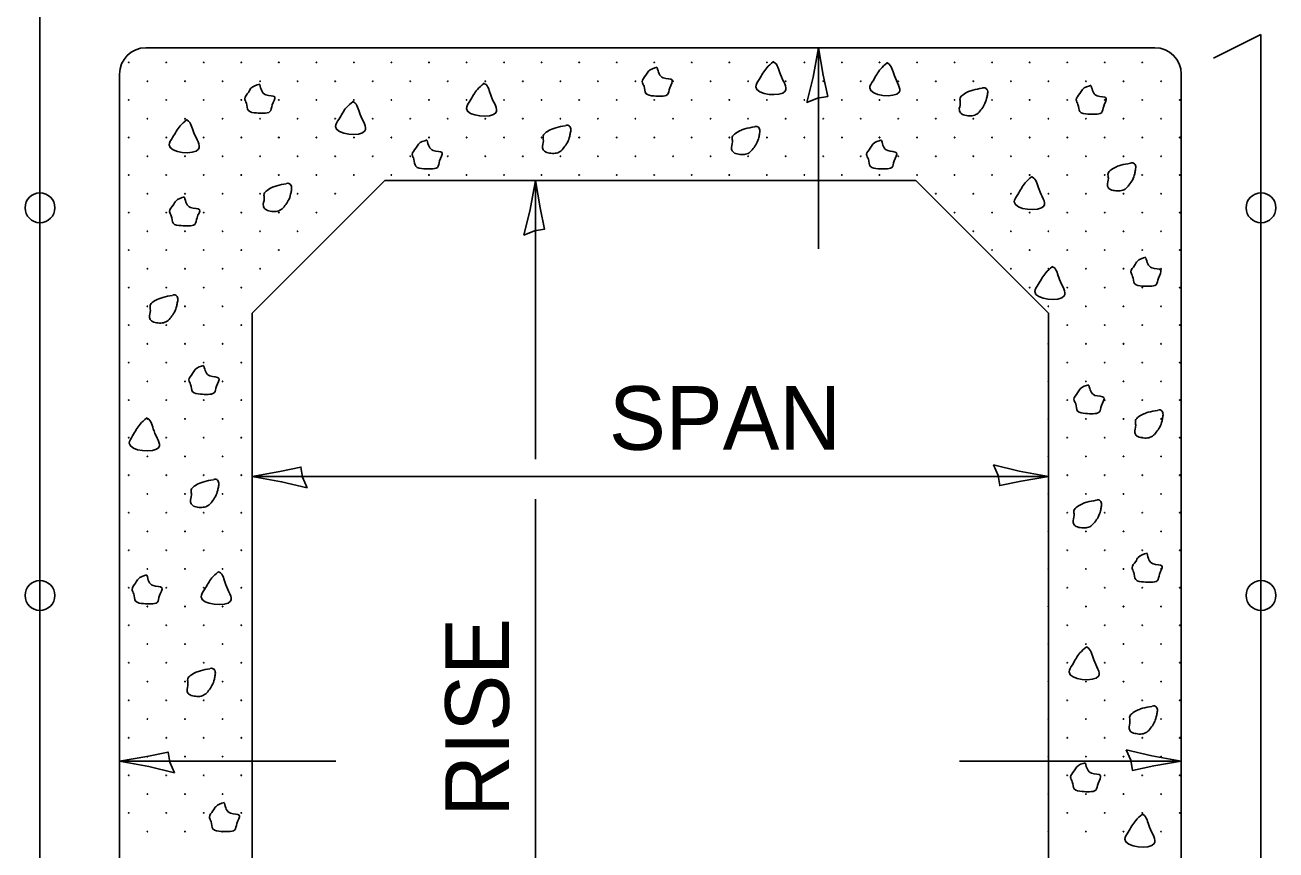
# Model space of a CAD drawing. Extents: x 99661 to 100344, y 99884 to 100604.
# Drawn here: x 99902.8 to 99967.7, y 99971.4 to 100014.2 of the extents above; entities that cross this region are included whole.
import ezdxf

# ---------------------------------------------------------------- set-up
doc = ezdxf.new("R2010")
doc.units = 0
for name, color, linetype in [('Level 11', 7, 'Continuous'), ('Level 12', 7, 'Continuous'), ('Level 39', 7, 'Continuous'), ('Level 49', 7, 'Continuous'), ('Level 54', 7, 'Continuous'), ('Level 55', 7, 'Continuous')]:
    doc.layers.add(name, color=color, linetype=linetype)

msp = doc.modelspace()

# ---------------------------------------------------------------- linework, layer by layer
at = {"layer": 'Level 11'}
for points in [[(99935.571, 100012.04), (99935.121, 100011.824), (99934.983, 100011.618), (99934.793, 100011.287), (99934.885, 100011.049), (99934.983, 100010.677), (99935.396, 100010.548), (99935.784, 100010.537), (99936.098, 100010.615), (99936.222, 100010.961), (99936.346, 100011.374), (99935.885, 100011.489), (99935.571, 100012.019)], [(99941.575, 100012.313), (99941.249, 100012.003), (99940.856, 100011.4), (99940.682, 100011.023), (99942.21, 100010.796), (99941.962, 100011.652), (99941.625, 100012.299), (99941.563, 100012.329)], [(99947.48, 100012.253), (99947.154, 100011.943), (99946.762, 100011.338), (99946.587, 100010.966), (99948.115, 100010.739), (99947.867, 100011.592), (99947.53, 100012.242), (99947.468, 100012.271)], [(99914.96, 100011.156), (99914.506, 100010.941), (99914.37, 100010.73), (99914.185, 100010.399), (99914.269, 100010.165), (99914.37, 100009.789), (99914.783, 100009.665), (99915.176, 100009.651), (99915.488, 100009.732), (99915.609, 100010.078), (99915.735, 100010.491), (99915.274, 100010.606), (99914.96, 100011.136)], [(99926.573, 100011.189), (99926.245, 100010.883), (99925.853, 100010.275), (99925.681, 100009.899), (99927.208, 100009.677), (99926.961, 100010.528), (99926.621, 100011.179), (99926.559, 100011.205)], [(99952.426, 100010.945), (99951.935, 100010.847), (99951.717, 100010.771), (99951.435, 100010.61), (99951.274, 100010.425), (99951.288, 100010.168), (99951.238, 100009.796), (99951.336, 100009.631), (99951.6, 100009.532), (99951.903, 100009.521), (99952.151, 100009.608), (99952.353, 100009.817), (99952.529, 100010.083), (99952.651, 100010.408), (99952.692, 100010.61), (99952.692, 100010.837), (99952.55, 100010.973), (99952.444, 100010.961)], [(99958.076, 100011.097), (99957.622, 100010.883), (99957.485, 100010.672), (99957.299, 100010.342), (99957.386, 100010.106), (99957.485, 100009.732), (99957.898, 100009.603), (99958.29, 100009.594), (99958.604, 100009.67), (99958.723, 100010.016), (99958.852, 100010.429), (99958.391, 100010.544), (99958.076, 100011.074)], [(99919.78, 100010.248), (99919.452, 100009.938), (99919.06, 100009.33), (99918.888, 100008.959), (99920.415, 100008.731), (99920.168, 100009.587), (99919.828, 100010.234), (99919.766, 100010.264)], [(99911.152, 100009.3), (99910.83, 100008.991), (99910.438, 100008.385), (99910.262, 100008.013), (99911.792, 100007.786), (99911.544, 100008.64), (99911.202, 100009.289), (99911.145, 100009.319)], [(99930.808, 100008.995), (99930.317, 100008.897), (99930.099, 100008.823), (99929.817, 100008.66), (99929.656, 100008.475), (99929.67, 100008.22), (99929.62, 100007.848), (99929.718, 100007.683), (99929.982, 100007.584), (99930.285, 100007.571), (99930.533, 100007.658), (99930.735, 100007.869), (99930.911, 100008.133), (99931.033, 100008.458), (99931.074, 100008.66), (99931.074, 100008.887), (99930.932, 100009.025), (99930.826, 100009.011)], [(99940.613, 100008.938), (99940.12, 100008.839), (99939.902, 100008.761), (99939.622, 100008.603), (99939.459, 100008.413), (99939.473, 100008.163), (99939.423, 100007.786), (99939.521, 100007.621), (99939.787, 100007.522), (99940.088, 100007.513), (99940.336, 100007.6), (99940.542, 100007.811), (99940.717, 100008.075), (99940.84, 100008.397), (99940.877, 100008.603), (99940.877, 100008.826), (99940.739, 100008.968), (99940.629, 100008.954)], [(99923.641, 100008.261), (99923.189, 100008.046), (99923.049, 100007.834), (99922.863, 100007.504), (99922.951, 100007.27), (99923.049, 100006.894), (99923.462, 100006.77), (99923.854, 100006.758), (99924.169, 100006.836), (99924.288, 100007.183), (99924.417, 100007.596), (99923.953, 100007.711), (99923.641, 100008.241)], [(99947.207, 100008.261), (99946.757, 100008.046), (99946.617, 100007.834), (99946.431, 100007.504), (99946.518, 100007.27), (99946.617, 100006.894), (99947.03, 100006.765), (99947.422, 100006.758), (99947.737, 100006.832), (99947.856, 100007.178), (99947.984, 100007.591), (99947.521, 100007.708), (99947.207, 100008.236)], [(99960.105, 100007.05), (99959.611, 100006.951), (99959.393, 100006.873), (99959.113, 100006.713), (99958.951, 100006.527), (99958.964, 100006.274), (99958.914, 100005.898), (99959.012, 100005.733), (99959.279, 100005.634), (99959.579, 100005.623), (99959.827, 100005.712), (99960.033, 100005.919), (99960.208, 100006.183), (99960.332, 100006.511), (99960.368, 100006.713), (99960.368, 100006.94), (99960.231, 100007.075), (99960.121, 100007.068)], [(99916.334, 100005.985), (99915.848, 100005.887), (99915.625, 100005.809), (99915.343, 100005.646), (99915.187, 100005.46), (99915.196, 100005.21), (99915.146, 100004.834), (99915.244, 100004.668), (99915.508, 100004.57), (99915.816, 100004.556), (99916.063, 100004.648), (99916.265, 100004.854), (99916.442, 100005.118), (99916.561, 100005.444), (99916.6, 100005.646), (99916.6, 100005.873), (99916.463, 100006.011), (99916.353, 100006.001)], [(99954.979, 100006.346), (99954.656, 100006.038), (99954.264, 100005.432), (99954.087, 100005.056), (99955.619, 100004.834), (99955.372, 100005.685), (99955.028, 100006.336), (99954.97, 100006.362)], [(99911.062, 100005.309), (99910.608, 100005.093), (99910.47, 100004.882), (99910.284, 100004.551), (99910.372, 100004.317), (99910.47, 100003.941), (99910.883, 100003.817), (99911.276, 100003.806), (99911.59, 100003.884), (99911.709, 100004.23), (99911.838, 100004.643), (99911.376, 100004.758), (99911.062, 100005.288)], [(99960.91, 100002.177), (99960.458, 100001.964), (99960.322, 100001.753), (99960.132, 100001.422), (99960.224, 100001.186), (99960.322, 100000.812), (99960.735, 100000.684), (99961.123, 100000.674), (99961.437, 100000.75), (99961.561, 100001.096), (99961.685, 100001.509), (99961.222, 100001.624), (99960.91, 100002.154)], [(99956.044, 100001.681), (99955.718, 100001.372), (99955.326, 100000.766), (99955.151, 100000.394), (99956.679, 100000.167), (99956.432, 100001.021), (99956.094, 100001.67), (99956.032, 100001.7)], [(99910.429, 100000.195), (99909.938, 100000.096), (99909.72, 100000.018), (99909.438, 99999.862), (99909.277, 99999.672), (99909.291, 99999.419), (99909.241, 99999.043), (99909.339, 99998.878), (99909.603, 99998.779), (99909.906, 99998.77), (99910.154, 99998.857), (99910.36, 99999.068), (99910.532, 99999.332), (99910.656, 99999.656), (99910.695, 99999.862), (99910.695, 100000.085), (99910.557, 100000.225), (99910.447, 100000.213)], [(99912.065, 99996.566), (99911.61, 99996.352), (99911.475, 99996.141), (99911.289, 99995.811), (99911.376, 99995.574), (99911.475, 99995.198), (99911.888, 99995.074), (99912.28, 99995.063), (99912.595, 99995.141), (99912.714, 99995.487), (99912.842, 99995.9), (99912.379, 99996.017), (99912.065, 99996.545)], [(99957.957, 99995.563), (99957.505, 99995.347), (99957.37, 99995.136), (99957.179, 99994.806), (99957.271, 99994.572), (99957.37, 99994.196), (99957.783, 99994.072), (99958.171, 99994.06), (99958.485, 99994.138), (99958.609, 99994.485), (99958.733, 99994.898), (99958.269, 99995.012), (99957.957, 99995.542)], [(99909.087, 99993.824), (99908.761, 99993.519), (99908.369, 99992.911), (99908.197, 99992.535), (99909.725, 99992.312), (99909.477, 99993.163), (99909.137, 99993.815), (99909.075, 99993.84)], [(99961.52, 99994.232), (99961.034, 99994.134), (99960.809, 99994.056), (99960.529, 99993.895), (99960.373, 99993.709), (99960.38, 99993.457), (99960.332, 99993.081), (99960.43, 99992.915), (99960.694, 99992.817), (99960.999, 99992.803), (99961.247, 99992.895), (99961.449, 99993.101), (99961.628, 99993.365), (99961.747, 99993.691), (99961.784, 99993.895), (99961.784, 99994.122), (99961.648, 99994.258), (99961.536, 99994.248)], [(99912.556, 99990.628), (99912.065, 99990.53), (99911.847, 99990.449), (99911.565, 99990.293), (99911.404, 99990.103), (99911.418, 99989.85), (99911.367, 99989.477), (99911.466, 99989.311), (99911.73, 99989.21), (99912.033, 99989.204), (99912.28, 99989.291), (99912.487, 99989.499), (99912.659, 99989.766), (99912.783, 99990.087), (99912.822, 99990.293), (99912.822, 99990.516), (99912.684, 99990.656), (99912.574, 99990.644)], [(99958.331, 99989.566), (99957.84, 99989.467), (99957.622, 99989.389), (99957.34, 99989.229), (99957.179, 99989.043), (99957.193, 99988.791), (99957.143, 99988.414), (99957.241, 99988.249), (99957.505, 99988.151), (99957.808, 99988.137), (99958.056, 99988.229), (99958.262, 99988.435), (99958.434, 99988.699), (99958.558, 99989.025), (99958.597, 99989.229), (99958.597, 99989.456), (99958.46, 99989.591), (99958.349, 99989.582)], [(99960.972, 99986.82), (99960.517, 99986.607), (99960.38, 99986.395), (99960.194, 99986.065), (99960.281, 99985.829), (99960.38, 99985.453), (99960.793, 99985.329), (99961.185, 99985.317), (99961.499, 99985.395), (99961.619, 99985.742), (99961.747, 99986.155), (99961.284, 99986.272), (99960.972, 99986.799)], [(99909.112, 99985.698), (99908.658, 99985.482), (99908.523, 99985.276), (99908.337, 99984.946), (99908.424, 99984.707), (99908.523, 99984.335), (99908.935, 99984.207), (99909.328, 99984.193), (99909.642, 99984.273), (99909.761, 99984.62), (99909.89, 99985.033), (99909.426, 99985.147), (99909.112, 99985.677)], [(99912.808, 99985.849), (99912.482, 99985.544), (99912.095, 99984.936), (99911.916, 99984.562), (99913.448, 99984.338), (99913.2, 99985.189), (99912.858, 99985.843), (99912.797, 99985.866)], [(99957.815, 99981.952), (99957.489, 99981.647), (99957.101, 99981.039), (99956.925, 99980.662), (99958.455, 99980.44), (99958.207, 99981.291), (99957.865, 99981.942), (99957.803, 99981.968)], [(99912.379, 99980.825), (99911.888, 99980.724), (99911.668, 99980.646), (99911.388, 99980.486), (99911.227, 99980.3), (99911.239, 99980.048), (99911.191, 99979.671), (99911.289, 99979.506), (99911.553, 99979.407), (99911.854, 99979.396), (99912.101, 99979.485), (99912.308, 99979.692), (99912.482, 99979.958), (99912.606, 99980.284), (99912.643, 99980.486), (99912.643, 99980.713), (99912.507, 99980.848), (99912.395, 99980.841)], [(99961.226, 99978.875), (99960.735, 99978.777), (99960.517, 99978.699), (99960.235, 99978.536), (99960.075, 99978.35), (99960.086, 99978.1), (99960.038, 99977.724), (99960.137, 99977.558), (99960.4, 99977.46), (99960.703, 99977.446), (99960.951, 99977.538), (99961.153, 99977.744), (99961.33, 99978.008), (99961.449, 99978.334), (99961.49, 99978.536), (99961.49, 99978.763), (99961.35, 99978.9), (99961.242, 99978.891)], [(99957.778, 99975.952), (99957.329, 99975.737), (99957.193, 99975.53), (99957.003, 99975.2), (99957.092, 99974.961), (99957.193, 99974.59), (99957.606, 99974.461), (99957.994, 99974.447), (99958.308, 99974.528), (99958.432, 99974.874), (99958.556, 99975.287), (99958.093, 99975.402), (99957.778, 99975.932)], [(99913.127, 99973.888), (99912.677, 99973.672), (99912.535, 99973.461), (99912.349, 99973.131), (99912.436, 99972.897), (99912.535, 99972.52), (99912.948, 99972.392), (99913.34, 99972.383), (99913.655, 99972.458), (99913.774, 99972.805), (99913.902, 99973.218), (99913.441, 99973.332), (99913.127, 99973.862)], [(99960.71, 99973.271), (99960.384, 99972.961), (99959.992, 99972.355), (99959.818, 99971.984), (99961.346, 99971.756), (99961.098, 99972.61), (99960.761, 99973.259), (99960.699, 99973.289)]]:
    msp.add_spline(points, degree=3, dxfattribs=at)
at = {"layer": 'Level 12'}
for centre in [(99903.563, 100004.744), (99966.881, 100004.744), (99903.563, 99984.627), (99966.881, 99984.627)]:
    msp.add_circle(centre, 0.774, dxfattribs=at)
at = {"layer": 'Level 39'}
for p, q in [((99909.059, 100013.047), (99961.366, 100013.047)), ((99907.683, 99957.299), (99907.683, 100011.673)), ((99962.743, 99957.299), (99962.743, 100011.673)), ((99914.568, 99999.284), (99921.448, 100006.167)), ((99921.448, 100006.167), (99948.978, 100006.167)), ((99948.978, 100006.167), (99955.863, 99999.284)), ((99914.568, 99969.687), (99914.568, 99999.284)), ((99955.863, 99969.687), (99955.863, 99999.284))]:
    msp.add_line(p, q, dxfattribs=at)
for centre, start, end in [((99909.062, 100011.672), 90, 180), ((99961.369, 100011.672), 0, 90)]:
    msp.add_arc(centre, 1.376, start, end, dxfattribs=at)
at = {"layer": 'Level 49'}
for p, q in [((99903.553, 99951.795), (99903.553, 100017.176)), ((99966.872, 100013.737), (99964.411, 100012.505)), ((99966.872, 99951.795), (99966.872, 100013.737))]:
    msp.add_line(p, q, dxfattribs=at)
at = {"layer": 'Level 54'}
for centre in [(99908.164, 100012.284), (99910.11, 100012.284), (99912.057, 100012.284), (99914.004, 100012.284), (99915.95, 100012.284), (99917.897, 100012.284), (99919.844, 100012.284), (99921.79, 100012.284), (99923.737, 100012.284), (99925.683, 100012.284), (99927.63, 100012.284), (99929.577, 100012.284), (99931.523, 100012.284), (99933.47, 100012.284), (99935.417, 100012.284), (99937.363, 100012.284), (99939.31, 100012.284), (99941.257, 100012.284), (99943.203, 100012.284), (99945.15, 100012.284), (99947.097, 100012.284), (99949.043, 100012.284), (99950.99, 100012.284), (99952.937, 100012.284), (99954.883, 100012.284), (99956.83, 100012.284), (99958.777, 100012.284), (99960.723, 100012.284), (99909.137, 100011.31), (99911.084, 100011.31), (99913.03, 100011.31), (99914.977, 100011.31), (99916.924, 100011.31), (99918.87, 100011.31), (99920.817, 100011.31), (99922.764, 100011.31), (99924.71, 100011.31), (99926.657, 100011.31), (99928.603, 100011.31), (99930.55, 100011.31), (99932.497, 100011.31), (99934.443, 100011.31), (99936.39, 100011.31), (99938.337, 100011.31), (99940.283, 100011.31), (99942.23, 100011.31), (99944.177, 100011.31), (99946.123, 100011.31), (99948.07, 100011.31), (99950.017, 100011.31), (99951.963, 100011.31), (99953.91, 100011.31), (99955.857, 100011.31), (99957.803, 100011.31), (99959.75, 100011.31), (99961.697, 100011.31), (99908.164, 100010.337), (99910.11, 100010.337), (99912.057, 100010.337), (99914.004, 100010.337), (99915.95, 100010.337), (99917.897, 100010.337), (99919.844, 100010.337), (99921.79, 100010.337), (99923.737, 100010.337), (99925.683, 100010.337), (99927.63, 100010.337), (99929.577, 100010.337), (99931.523, 100010.337), (99933.47, 100010.337), (99935.417, 100010.337), (99937.363, 100010.337), (99939.31, 100010.337), (99941.257, 100010.337), (99943.203, 100010.337), (99945.15, 100010.337), (99947.097, 100010.337), (99949.043, 100010.337), (99950.99, 100010.337), (99952.937, 100010.337), (99954.883, 100010.337), (99956.83, 100010.337), (99958.777, 100010.337), (99960.723, 100010.337), (99962.67, 100010.337), (99909.137, 100009.364), (99911.084, 100009.364), (99913.03, 100009.364), (99914.977, 100009.364), (99916.924, 100009.364), (99918.87, 100009.364), (99920.817, 100009.364), (99922.764, 100009.364), (99924.71, 100009.364), (99926.657, 100009.364), (99928.603, 100009.364), (99930.55, 100009.364), (99932.497, 100009.364), (99934.443, 100009.364), (99936.39, 100009.364), (99938.337, 100009.364), (99940.283, 100009.364), (99942.23, 100009.364), (99944.177, 100009.364), (99946.123, 100009.364), (99948.07, 100009.364), (99950.017, 100009.364), (99951.963, 100009.364), (99953.91, 100009.364), (99955.857, 100009.364), (99957.803, 100009.364), (99959.75, 100009.364), (99961.697, 100009.364), (99908.164, 100008.39), (99910.11, 100008.39), (99912.057, 100008.39), (99914.004, 100008.39), (99915.95, 100008.39), (99917.897, 100008.39), (99919.844, 100008.39), (99921.79, 100008.39), (99923.737, 100008.39), (99925.683, 100008.39), (99927.63, 100008.39), (99929.577, 100008.39), (99931.523, 100008.39), (99933.47, 100008.39), (99935.417, 100008.39), (99937.363, 100008.39), (99939.31, 100008.39), (99941.257, 100008.39), (99943.203, 100008.39), (99945.15, 100008.39), (99947.097, 100008.39), (99949.043, 100008.39), (99950.99, 100008.39), (99952.937, 100008.39), (99954.883, 100008.39), (99956.83, 100008.39), (99958.777, 100008.39), (99960.723, 100008.39), (99962.67, 100008.39), (99909.137, 100007.417), (99911.084, 100007.417), (99913.03, 100007.417), (99914.977, 100007.417), (99916.924, 100007.417), (99918.87, 100007.417), (99920.817, 100007.417), (99922.764, 100007.417), (99924.71, 100007.417), (99926.657, 100007.417), (99928.603, 100007.417), (99930.55, 100007.417), (99932.497, 100007.417), (99934.443, 100007.417), (99936.39, 100007.417), (99938.337, 100007.417), (99940.283, 100007.417), (99942.23, 100007.417), (99944.177, 100007.417), (99946.123, 100007.417), (99948.07, 100007.417), (99950.017, 100007.417), (99951.963, 100007.417), (99953.91, 100007.417), (99955.857, 100007.417), (99957.803, 100007.417), (99959.75, 100007.417), (99961.697, 100007.417), (99908.164, 100006.444), (99910.11, 100006.444), (99912.057, 100006.444), (99914.004, 100006.444), (99915.95, 100006.444), (99917.897, 100006.444), (99919.844, 100006.444), (99921.79, 100006.444), (99923.737, 100006.444), (99925.683, 100006.444), (99927.63, 100006.444), (99929.577, 100006.444), (99931.523, 100006.444), (99933.47, 100006.444), (99935.417, 100006.444), (99937.363, 100006.444), (99939.31, 100006.444), (99941.257, 100006.444), (99943.203, 100006.444), (99945.15, 100006.444), (99947.097, 100006.444), (99949.043, 100006.444), (99950.99, 100006.444), (99952.937, 100006.444), (99954.883, 100006.444), (99956.83, 100006.444), (99958.777, 100006.444), (99960.723, 100006.444), (99962.67, 100006.444), (99909.137, 100005.47), (99911.084, 100005.47), (99913.03, 100005.47), (99914.977, 100005.47), (99916.924, 100005.47), (99918.87, 100005.47), (99950.017, 100005.47), (99951.963, 100005.47), (99953.91, 100005.47), (99955.857, 100005.47), (99957.803, 100005.47), (99959.75, 100005.47), (99961.697, 100005.47), (99908.164, 100004.497), (99910.11, 100004.497), (99912.057, 100004.497), (99914.004, 100004.497), (99915.95, 100004.497), (99917.897, 100004.497), (99950.99, 100004.497), (99952.937, 100004.497), (99954.883, 100004.497), (99956.83, 100004.497), (99958.777, 100004.497), (99960.723, 100004.497), (99962.67, 100004.497), (99909.137, 100003.524), (99911.084, 100003.524), (99913.03, 100003.524), (99914.977, 100003.524), (99916.924, 100003.524), (99951.963, 100003.524), (99953.91, 100003.524), (99955.857, 100003.524), (99957.803, 100003.524), (99959.75, 100003.524), (99961.697, 100003.524), (99908.164, 100002.55), (99910.11, 100002.55), (99912.057, 100002.55), (99914.004, 100002.55), (99915.95, 100002.55), (99952.937, 100002.55), (99954.883, 100002.55), (99956.83, 100002.55), (99958.777, 100002.55), (99960.723, 100002.55), (99962.67, 100002.55), (99909.137, 100001.577), (99911.084, 100001.577), (99913.03, 100001.577), (99914.977, 100001.577), (99953.91, 100001.577), (99955.857, 100001.577), (99957.803, 100001.577), (99959.75, 100001.577), (99961.697, 100001.577), (99908.164, 100000.604), (99910.11, 100000.604), (99912.057, 100000.604), (99914.004, 100000.604), (99954.883, 100000.604), (99956.83, 100000.604), (99958.777, 100000.604), (99960.723, 100000.604), (99962.67, 100000.604), (99909.137, 99999.63), (99911.084, 99999.63), (99913.03, 99999.63), (99955.857, 99999.63), (99957.803, 99999.63), (99959.75, 99999.63), (99961.697, 99999.63), (99908.164, 99998.657), (99910.11, 99998.657), (99912.057, 99998.657), (99914.004, 99998.657), (99956.83, 99998.657), (99958.777, 99998.657), (99960.723, 99998.657), (99962.67, 99998.657), (99909.137, 99997.684), (99911.084, 99997.684), (99913.03, 99997.684), (99955.857, 99997.684), (99957.803, 99997.684), (99959.75, 99997.684), (99961.697, 99997.684), (99908.164, 99996.71), (99910.11, 99996.71), (99912.057, 99996.71), (99914.004, 99996.71), (99956.83, 99996.71), (99958.777, 99996.71), (99960.723, 99996.71), (99962.67, 99996.71), (99909.137, 99995.737), (99911.084, 99995.737), (99913.03, 99995.737), (99955.857, 99995.737), (99957.803, 99995.737), (99959.75, 99995.737), (99961.697, 99995.737), (99908.164, 99994.764), (99910.11, 99994.764), (99912.057, 99994.764), (99914.004, 99994.764), (99956.83, 99994.764), (99958.777, 99994.764), (99960.723, 99994.764), (99962.67, 99994.764), (99909.137, 99993.79), (99911.084, 99993.79), (99913.03, 99993.79), (99955.857, 99993.79), (99957.803, 99993.79), (99959.75, 99993.79), (99961.697, 99993.79), (99908.164, 99992.817), (99910.11, 99992.817), (99912.057, 99992.817), (99914.004, 99992.817), (99956.83, 99992.817), (99958.777, 99992.817), (99960.723, 99992.817), (99962.67, 99992.817), (99909.137, 99991.844), (99911.084, 99991.844), (99913.03, 99991.844), (99955.857, 99991.844), (99957.803, 99991.844), (99959.75, 99991.844), (99961.697, 99991.844), (99908.164, 99990.87), (99910.11, 99990.87), (99912.057, 99990.87), (99914.004, 99990.87), (99956.83, 99990.87), (99958.777, 99990.87), (99960.723, 99990.87), (99962.67, 99990.87), (99909.137, 99989.897), (99911.084, 99989.897), (99913.03, 99989.897), (99955.857, 99989.897), (99957.803, 99989.897), (99959.75, 99989.897), (99961.697, 99989.897), (99908.164, 99988.924), (99910.11, 99988.924), (99912.057, 99988.924), (99914.004, 99988.924), (99956.83, 99988.924), (99958.777, 99988.924), (99960.723, 99988.924), (99962.67, 99988.924), (99909.137, 99987.95), (99911.084, 99987.95), (99913.03, 99987.95), (99955.857, 99987.95), (99957.803, 99987.95), (99959.75, 99987.95), (99961.697, 99987.95), (99908.164, 99986.977), (99910.11, 99986.977), (99912.057, 99986.977), (99914.004, 99986.977), (99956.83, 99986.977), (99958.777, 99986.977), (99960.723, 99986.977), (99962.67, 99986.977), (99909.137, 99986.004), (99911.084, 99986.004), (99913.03, 99986.004), (99955.857, 99986.004), (99957.803, 99986.004), (99959.75, 99986.004), (99961.697, 99986.004), (99908.164, 99985.03), (99910.11, 99985.03), (99912.057, 99985.03), (99914.004, 99985.03), (99956.83, 99985.03), (99958.777, 99985.03), (99960.723, 99985.03), (99962.67, 99985.03), (99909.137, 99984.057), (99911.084, 99984.057), (99913.03, 99984.057), (99955.857, 99984.057), (99957.803, 99984.057), (99959.75, 99984.057), (99961.697, 99984.057), (99908.164, 99983.084), (99910.11, 99983.084), (99912.057, 99983.084), (99914.004, 99983.084), (99956.83, 99983.084), (99958.777, 99983.084), (99960.723, 99983.084), (99962.67, 99983.084), (99909.137, 99982.11), (99911.084, 99982.11), (99913.03, 99982.11), (99955.857, 99982.11), (99957.803, 99982.11), (99959.75, 99982.11), (99961.697, 99982.11), (99908.164, 99981.137), (99910.11, 99981.137), (99912.057, 99981.137), (99914.004, 99981.137), (99956.83, 99981.137), (99958.777, 99981.137), (99960.723, 99981.137), (99962.67, 99981.137), (99909.137, 99980.164), (99911.084, 99980.164), (99913.03, 99980.164), (99955.857, 99980.164), (99957.803, 99980.164), (99959.75, 99980.164), (99961.697, 99980.164), (99908.164, 99979.19), (99910.11, 99979.19), (99912.057, 99979.19), (99914.004, 99979.19), (99956.83, 99979.19), (99958.777, 99979.19), (99960.723, 99979.19), (99962.67, 99979.19), (99909.137, 99978.217), (99911.084, 99978.217), (99913.03, 99978.217), (99955.857, 99978.217), (99957.803, 99978.217), (99959.75, 99978.217), (99961.697, 99978.217), (99908.164, 99977.244), (99910.11, 99977.244), (99912.057, 99977.244), (99914.004, 99977.244), (99956.83, 99977.244), (99958.777, 99977.244), (99960.723, 99977.244), (99962.67, 99977.244), (99909.137, 99976.27), (99911.084, 99976.27), (99913.03, 99976.27), (99955.857, 99976.27), (99957.803, 99976.27), (99959.75, 99976.27), (99961.697, 99976.27), (99908.164, 99975.297), (99910.11, 99975.297), (99912.057, 99975.297), (99914.004, 99975.297), (99956.83, 99975.297), (99958.777, 99975.297), (99960.723, 99975.297), (99962.67, 99975.297), (99909.137, 99974.324), (99911.084, 99974.324), (99913.03, 99974.324), (99955.857, 99974.324), (99957.803, 99974.324), (99959.75, 99974.324), (99961.697, 99974.324), (99908.164, 99973.35), (99910.11, 99973.35), (99912.057, 99973.35), (99914.004, 99973.35), (99956.83, 99973.35), (99958.777, 99973.35), (99960.723, 99973.35), (99962.67, 99973.35), (99909.137, 99972.377), (99911.084, 99972.377), (99913.03, 99972.377), (99955.857, 99972.377), (99957.803, 99972.377), (99959.75, 99972.377), (99961.697, 99972.377)]:
    msp.add_circle(centre, 0.0138, dxfattribs=at)
at = {"layer": 'Level 55'}
for p, q in [((99943.933, 100002.62), (99943.933, 100013.047)), ((99929.253, 99991.706), (99929.253, 100006.167)), ((99914.568, 99990.809), (99955.863, 99990.809)), ((99929.253, 99962.807), (99929.253, 99989.621)), ((99907.683, 99976.03), (99918.899, 99976.03)), ((99951.241, 99976.03), (99962.743, 99976.03))]:
    msp.add_line(p, q, dxfattribs=at)
for points in [[(99943.337, 100010.197), (99943.885, 100010.429), (99944.409, 100010.519), (99944.18, 100011.622), (99943.933, 100013.047), (99943.657, 100011.527)], [(99928.656, 100003.317), (99929.204, 100003.549), (99929.729, 100003.639), (99929.499, 100004.742), (99929.253, 100006.167), (99928.976, 100004.646)], [(99917.417, 99990.213), (99917.185, 99990.761), (99917.096, 99991.286), (99915.993, 99991.056), (99914.568, 99990.809), (99916.088, 99990.533)], [(99953.013, 99991.406), (99953.245, 99990.858), (99953.335, 99990.333), (99954.438, 99990.563), (99955.863, 99990.809), (99954.342, 99991.086)], [(99910.532, 99975.434), (99910.3, 99975.982), (99910.211, 99976.507), (99909.108, 99976.277), (99907.683, 99976.03), (99909.203, 99975.754)], [(99959.893, 99976.627), (99960.125, 99976.079), (99960.215, 99975.554), (99961.318, 99975.784), (99962.743, 99976.03), (99961.223, 99976.307)]]:
    msp.add_lwpolyline(points, close=True, dxfattribs=at)

# ---------------------------------------------------------------- texts
msp.add_text('SPAN', height=3.3036, dxfattribs=at).set_placement((99933.07, 99992.186))
msp.add_text('RISE', height=3.3036, rotation=90, dxfattribs=at).set_placement((99927.881, 99973.147))

doc.saveas('drawing.dxf')
